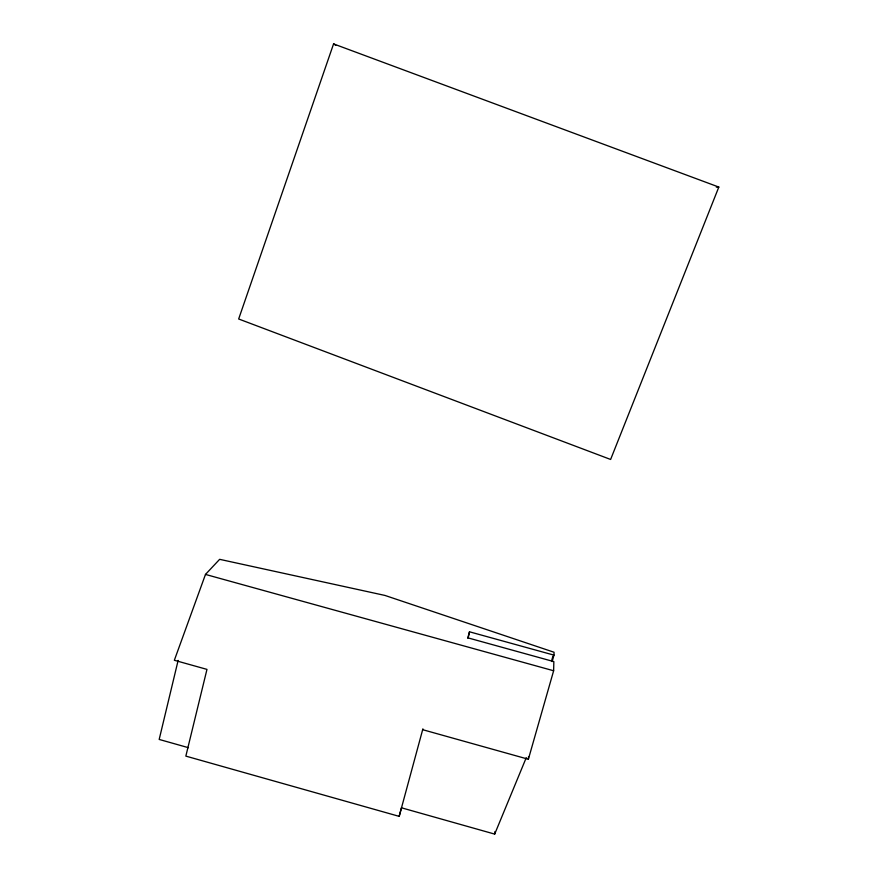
<?xml version="1.0" encoding="UTF-8"?>
<svg xmlns="http://www.w3.org/2000/svg" width="878" height="878" viewBox="0 0 878 878"><rect width="100%" height="100%" fill="white"/><g stroke="black" fill="none" stroke-linecap="round" stroke-linejoin="round"><path stroke-width="1.32" d="M422.724 729.706L528.369 759.25L553.634 670.759L553.842 661.617L468.172 637.933L469.489 631.798L553.985 655.131L552.141 661.595M553.985 655.131L554.051 652.244L384.959 595.438L219.643 559.33L205.485 574.421L174.349 660.267L206.967 669.387L185.84 756.112L399.183 816.364L422.9 728.828M528.369 759.25L528.534 756.616M399.183 816.364L401.444 807.793L494.687 834.1L494.962 831.565M178.135 660.399L159.181 739.441L188.452 747.694M467.722 638.262L469.489 631.798M551.801 660.146L552.92 656.195M333.574 43.9L238.662 318.988L610.616 459.457L718.819 187.069L333.574 43.9L335.769 45.316M494.687 834.1L526.284 757.615M716.305 187.146L718.819 187.069M205.485 574.421L553.634 670.759"/></g></svg>
